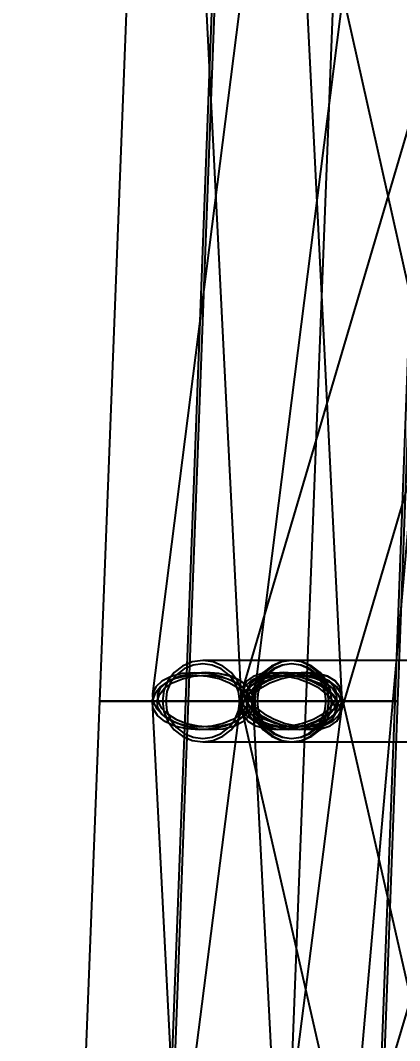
# Model space of a CAD drawing. Header units: millimetres. Extents: x -123812 to 252100, y -3000 to 639000.
# Drawn here: x -13997 to -12096, y 388299 to 393411 of the extents above; entities that cross this region are included whole.
import ezdxf

# ---------------------------------------------------------------- set-up
doc = ezdxf.new("R2010")
doc.units = ezdxf.units.MM
doc.layers.add('D-STR-DIM', color=7, linetype='Continuous', lineweight=13)
doc.layers.add('D-STR-STRC', color=7, linetype='Continuous', lineweight=25)
doc.styles.add('OpenSansCondensed-Light', font='OpenSansCondensed-Light.ttf')
doc.styles.add('TOWER_UNICODE', font='Arial Unicode.ttf')
doc.dimstyles.new('EZDXF', dxfattribs={"dimtxt": 0.25, "dimasz": 0.175, "dimexe": 0.375, "dimexo": 0.125, "dimgap": 0.1, "dimtad": 1, "dimlfac": 100, "dimzin": 12, "dimdsep": 46, "dimtxsty": 'OpenSansCondensed-Light', "dimblk": 'ARCHTICK', "dimcen": 2.5, "dimazin": 3, "dimtfac": 0.5, "dimtmove": 2, "dimatfit": 3})

# ---------------------------------------------------------------- blocks, each defined once
blk = doc.blocks.new('_ARCHTICK')
at = {"color": 0, "linetype": 'BYBLOCK', "const_width": 0.15}
blk.add_lwpolyline([(-0.5, -0.5), (0.5, 0.5)], dxfattribs=at)

msp = doc.modelspace()

# ---------------------------------------------------------------- linework, layer by layer
at = {"layer": 'D-STR-STRC'}
for points in [[(-12948, 374977.9), (-10740.7, 399977.9), (-10749.3, 399986), (-10774.6, 399995.1), (-10814.8, 400004.5), (-10867.2, 400013.5), (-10928.2, 400021.7), (-10993.7, 400028.4), (-11059.2, 400033.1), (-11120.2, 400035.6), (-11172.6, 400035.7), (-11212.8, 400033.3), (-11238.1, 400028.7), (-11246.7, 400022.1), (-13454, 375022.1)], [(-11405.9, 395071.3), (-12881.3, 390071.3), (-12882.1, 390036.9), (-12866.3, 390000), (-12834.9, 389963.1), (-12790, 389928.7), (-12734.7, 389899.1), (-12672.8, 389876.4), (-12608.5, 389862.2), (-12546.2, 389857.3), (-12490.1, 389862.2), (-12444.1, 389876.4), (-12411.2, 389899.1), (-12393.8, 389928.7), (-10918.3, 394928.7)], [(-12692, 394928.7), (-11572.8, 389928.7), (-11549, 389899.1), (-11510.4, 389876.4), (-11459.5, 389862.2), (-11399.8, 389857.3), (-11335.3, 389862.2), (-11270.6, 389876.4), (-11209.9, 389899.1), (-11157.5, 389928.7), (-11116.8, 389963.1), (-11090.7, 390000), (-11080.9, 390036.9), (-11088.2, 390071.3), (-12207.4, 395071.3)], [(-12700.9, 395036.9), (-13334.5, 390036.9), (-13332.9, 390000), (-13314.2, 389963.1), (-13279.8, 389928.7), (-13232.1, 389899.1), (-13174.1, 389876.4), (-13110, 389862.2), (-13044.1, 389857.3), (-12980.9, 389862.2), (-12924.6, 389876.4), (-12879.2, 389899.1), (-12847.6, 389928.7), (-12832.1, 389963.1), (-12198.5, 394963.1)], [(-13142.2, 395000), (-12890.8, 390000), (-12886.2, 389963.1), (-12864.7, 389928.7), (-12827.6, 389899.1), (-12777.7, 389876.4), (-12718.1, 389862.2), (-12653.1, 389857.3), (-12587, 389862.2), (-12524.3, 389876.4), (-12469.4, 389899.1), (-12425.9, 389928.7), (-12396.9, 389963.1), (-12384.2, 390000), (-12635.6, 395000)], [(-11330.5, 390203.2), (-12637.5, 390203.2), (-12686.1, 390196.3), (-12731.4, 390176), (-12770.3, 390143.7), (-12800.1, 390101.6), (-12818.9, 390052.6), (-12825.3, 390000), (-12818.9, 389947.4), (-12800.1, 389898.4), (-12770.3, 389856.3), (-12731.4, 389824), (-12686.1, 389803.7), (-12637.5, 389796.8), (-11330.5, 389796.8)], [(-11330.5, 390203.2), (-12637.5, 390203.2), (-12686.1, 390196.3), (-12731.4, 390176), (-12770.3, 390143.7), (-12800.1, 390101.6), (-12818.9, 390052.6), (-12825.3, 390000), (-12818.9, 389947.4), (-12800.1, 389898.4), (-12770.3, 389856.3), (-12731.4, 389824), (-12686.1, 389803.7), (-12637.5, 389796.8), (-11330.5, 389796.8)], [(-13026.6, 384962.7), (-12386.4, 389962.7), (-12388, 390000), (-12406.5, 390037.3), (-12440.8, 390072.1), (-12488.5, 390101.9), (-12546.4, 390124.8), (-12610.5, 390139.2), (-12676.4, 390144.1), (-12739.7, 390139.2), (-12796, 390124.8), (-12841.5, 390101.9), (-12873.1, 390072.1), (-12888.7, 390037.3), (-13528.9, 385037.3)], [(-12572.1, 385000), (-12830, 390000), (-12834.6, 390037.3), (-12856.2, 390072.1), (-12893.2, 390101.9), (-12943.1, 390124.8), (-13002.7, 390139.2), (-13067.7, 390144.1), (-13133.8, 390139.2), (-13196.4, 390124.8), (-13251.4, 390101.9), (-13294.9, 390072.1), (-13323.9, 390037.3), (-13336.6, 390000), (-13078.6, 385000)], [(-12581.8, 384927.9), (-11086.9, 389927.9), (-11086, 389962.7), (-11101.6, 390000), (-11132.9, 390037.3), (-11177.7, 390072.1), (-11232.8, 390101.9), (-11294.6, 390124.8), (-11358.9, 390139.2), (-11421.2, 390144.1), (-11477.4, 390139.2), (-11523.5, 390124.8), (-11556.5, 390101.9), (-11574.1, 390072.1), (-13068.9, 385072.1)], [(-11256.7, 385072.1), (-12395.4, 390072.1), (-12419.2, 390101.9), (-12457.8, 390124.8), (-12508.7, 390139.2), (-12568.4, 390144.1), (-12632.8, 390139.2), (-12697.6, 390124.8), (-12758.2, 390101.9), (-12810.6, 390072.1), (-12851.2, 390037.3), (-12877.3, 390000), (-12887, 389962.7), (-12879.7, 389927.9), (-11741.1, 384927.9)]]:
    msp.add_lwpolyline(points, dxfattribs=at)
for points in [[(-13601.4, 390000), (-12565.3, 390000), (-12371.3, 395000), (-13406.5, 395000)], [(-13170.2, 390000), (-12104.8, 390000), (-11918.2, 395000), (-12981.2, 395000)], [(-13155.6, 390000), (-12119.5, 390000), (-11932.1, 395000), (-12967.3, 395000)], [(-13284.8, 390000), (-13277.9, 389947.4), (-13257.8, 389898.4), (-13225.8, 389856.3), (-13184.1, 389824), (-13135.5, 389803.7), (-13083.3, 389796.8), (-12637.5, 389796.8), (-12585.4, 389803.7), (-12536.8, 389824), (-12495.1, 389856.3), (-12463.1, 389898.4), (-12442.9, 389947.4), (-12436.1, 390000), (-12442.9, 390052.6), (-12463.1, 390101.6), (-12495.1, 390143.7), (-12536.8, 390176), (-12585.4, 390196.3), (-12637.5, 390203.2), (-13083.3, 390203.2), (-13135.5, 390196.3), (-13184.1, 390176), (-13225.8, 390143.7), (-13257.8, 390101.6), (-13277.9, 390052.6)], [(-13284.8, 390000), (-13277.9, 389947.4), (-13257.8, 389898.4), (-13225.8, 389856.3), (-13184.1, 389824), (-13135.5, 389803.7), (-13083.3, 389796.8), (-13031.2, 389803.7), (-12982.6, 389824), (-12940.9, 389856.3), (-12908.9, 389898.4), (-12888.7, 389947.4), (-12881.9, 390000), (-12888.7, 390052.6), (-12908.9, 390101.6), (-12940.9, 390143.7), (-12982.6, 390176), (-13031.2, 390196.3), (-13083.3, 390203.2), (-13135.5, 390196.3), (-13184.1, 390176), (-13225.8, 390143.7), (-13257.8, 390101.6), (-13277.9, 390052.6)], [(-13284.8, 390000), (-13277.9, 389947.4), (-13257.8, 389898.4), (-13225.8, 389856.3), (-13184.1, 389824), (-13135.5, 389803.7), (-13083.3, 389796.8), (-12637.5, 389796.8), (-12585.4, 389803.7), (-12536.8, 389824), (-12495.1, 389856.3), (-12463.1, 389898.4), (-12442.9, 389947.4), (-12436.1, 390000), (-12442.9, 390052.6), (-12463.1, 390101.6), (-12495.1, 390143.7), (-12536.8, 390176), (-12585.4, 390196.3), (-12637.5, 390203.2), (-13083.3, 390203.2), (-13135.5, 390196.3), (-13184.1, 390176), (-13225.8, 390143.7), (-13257.8, 390101.6), (-13277.9, 390052.6)], [(-13284.8, 390000), (-13277.9, 389947.4), (-13257.8, 389898.4), (-13225.8, 389856.3), (-13184.1, 389824), (-13135.5, 389803.7), (-13083.3, 389796.8), (-13031.2, 389803.7), (-12982.6, 389824), (-12940.9, 389856.3), (-12908.9, 389898.4), (-12888.7, 389947.4), (-12881.9, 390000), (-12888.7, 390052.6), (-12908.9, 390101.6), (-12940.9, 390143.7), (-12982.6, 390176), (-13031.2, 390196.3), (-13083.3, 390203.2), (-13135.5, 390196.3), (-13184.1, 390176), (-13225.8, 390143.7), (-13257.8, 390101.6), (-13277.9, 390052.6)], [(-13268.9, 390000), (-13262.6, 389951.5), (-13244.1, 389906.4), (-13214.6, 389867.6), (-13176.1, 389837.9), (-13131.4, 389819.2), (-13083.3, 389812.8), (-13035.3, 389819.2), (-12990.5, 389837.9), (-12952.1, 389867.6), (-12922.6, 389906.4), (-12904.1, 389951.5), (-12897.7, 390000), (-12904.1, 390048.5), (-12922.6, 390093.6), (-12952.1, 390132.4), (-12990.5, 390162.1), (-13035.3, 390180.8), (-13083.3, 390187.2), (-13131.4, 390180.8), (-13176.1, 390162.1), (-13214.6, 390132.4), (-13244.1, 390093.6), (-13262.6, 390048.5)], [(-13268.9, 390000), (-13262.6, 389951.5), (-13244.1, 389906.4), (-13214.6, 389867.6), (-13176.1, 389837.9), (-13131.4, 389819.2), (-13083.3, 389812.8), (-13035.3, 389819.2), (-12990.5, 389837.9), (-12952.1, 389867.6), (-12922.6, 389906.4), (-12904.1, 389951.5), (-12897.7, 390000), (-12904.1, 390048.5), (-12922.6, 390093.6), (-12952.1, 390132.4), (-12990.5, 390162.1), (-13035.3, 390180.8), (-13083.3, 390187.2), (-13131.4, 390180.8), (-13176.1, 390162.1), (-13214.6, 390132.4), (-13244.1, 390093.6), (-13262.6, 390048.5)], [(-12839, 390000), (-12832.1, 389947.4), (-12812, 389898.4), (-12780, 389856.3), (-12738.3, 389824), (-12689.7, 389803.7), (-12637.5, 389796.8), (-12585.4, 389803.7), (-12536.8, 389824), (-12495.1, 389856.3), (-12463.1, 389898.4), (-12442.9, 389947.4), (-12436.1, 390000), (-12442.9, 390052.6), (-12463.1, 390101.6), (-12495.1, 390143.7), (-12536.8, 390176), (-12585.4, 390196.3), (-12637.5, 390203.2), (-12689.7, 390196.3), (-12738.3, 390176), (-12780, 390143.7), (-12812, 390101.6), (-12832.1, 390052.6)], [(-12839, 390000), (-12832.1, 389947.4), (-12812, 389898.4), (-12780, 389856.3), (-12738.3, 389824), (-12689.7, 389803.7), (-12637.5, 389796.8), (-12585.4, 389803.7), (-12536.8, 389824), (-12495.1, 389856.3), (-12463.1, 389898.4), (-12442.9, 389947.4), (-12436.1, 390000), (-12442.9, 390052.6), (-12463.1, 390101.6), (-12495.1, 390143.7), (-12536.8, 390176), (-12585.4, 390196.3), (-12637.5, 390203.2), (-12689.7, 390196.3), (-12738.3, 390176), (-12780, 390143.7), (-12812, 390101.6), (-12832.1, 390052.6)], [(-12825.3, 390000), (-12818.9, 389947.4), (-12800.1, 389898.4), (-12770.3, 389856.3), (-12731.4, 389824), (-12686.1, 389803.7), (-12637.5, 389796.8), (-12588.9, 389803.7), (-12543.7, 389824), (-12504.8, 389856.3), (-12474.9, 389898.4), (-12456.2, 389947.4), (-12449.8, 390000), (-12456.2, 390052.6), (-12474.9, 390101.6), (-12504.8, 390143.7), (-12543.7, 390176), (-12588.9, 390196.3), (-12637.5, 390203.2), (-12686.1, 390196.3), (-12731.4, 390176), (-12770.3, 390143.7), (-12800.1, 390101.6), (-12818.9, 390052.6)], [(-12825.3, 390000), (-12818.9, 389947.4), (-12800.1, 389898.4), (-12770.3, 389856.3), (-12731.4, 389824), (-12686.1, 389803.7), (-12637.5, 389796.8), (-12588.9, 389803.7), (-12543.7, 389824), (-12504.8, 389856.3), (-12474.9, 389898.4), (-12456.2, 389947.4), (-12449.8, 390000), (-12456.2, 390052.6), (-12474.9, 390101.6), (-12504.8, 390143.7), (-12543.7, 390176), (-12588.9, 390196.3), (-12637.5, 390203.2), (-12686.1, 390196.3), (-12731.4, 390176), (-12770.3, 390143.7), (-12800.1, 390101.6), (-12818.9, 390052.6)], [(-12823.1, 390000), (-12816.8, 389951.5), (-12798.3, 389906.4), (-12768.8, 389867.6), (-12730.3, 389837.9), (-12685.6, 389819.2), (-12637.5, 389812.8), (-12589.5, 389819.2), (-12544.7, 389837.9), (-12506.3, 389867.6), (-12476.8, 389906.4), (-12458.3, 389951.5), (-12451.9, 390000), (-12458.3, 390048.5), (-12476.8, 390093.6), (-12506.3, 390132.4), (-12544.7, 390162.1), (-12589.5, 390180.8), (-12637.5, 390187.2), (-12685.6, 390180.8), (-12730.3, 390162.1), (-12768.8, 390132.4), (-12798.3, 390093.6), (-12816.8, 390048.5)], [(-12823.1, 390000), (-12816.8, 389951.5), (-12798.3, 389906.4), (-12768.8, 389867.6), (-12730.3, 389837.9), (-12685.6, 389819.2), (-12637.5, 389812.8), (-12589.5, 389819.2), (-12544.7, 389837.9), (-12506.3, 389867.6), (-12476.8, 389906.4), (-12458.3, 389951.5), (-12451.9, 390000), (-12458.3, 390048.5), (-12476.8, 390093.6), (-12506.3, 390132.4), (-12544.7, 390162.1), (-12589.5, 390180.8), (-12637.5, 390187.2), (-12685.6, 390180.8), (-12730.3, 390162.1), (-12768.8, 390132.4), (-12798.3, 390093.6), (-12816.8, 390048.5)], [(-12810.5, 390000), (-12804.6, 389951.5), (-12787.3, 389906.4), (-12759.8, 389867.6), (-12724, 389837.9), (-12682.3, 389819.2), (-12637.5, 389812.8), (-12592.8, 389819.2), (-12551.1, 389837.9), (-12515.2, 389867.6), (-12487.8, 389906.4), (-12470.5, 389951.5), (-12464.6, 390000), (-12470.5, 390048.5), (-12487.8, 390093.6), (-12515.2, 390132.4), (-12551.1, 390162.1), (-12592.8, 390180.8), (-12637.5, 390187.2), (-12682.3, 390180.8), (-12724, 390162.1), (-12759.8, 390132.4), (-12787.3, 390093.6), (-12804.6, 390048.5)], [(-12810.5, 390000), (-12804.6, 389951.5), (-12787.3, 389906.4), (-12759.8, 389867.6), (-12724, 389837.9), (-12682.3, 389819.2), (-12637.5, 389812.8), (-12592.8, 389819.2), (-12551.1, 389837.9), (-12515.2, 389867.6), (-12487.8, 389906.4), (-12470.5, 389951.5), (-12464.6, 390000), (-12470.5, 390048.5), (-12487.8, 390093.6), (-12515.2, 390132.4), (-12551.1, 390162.1), (-12592.8, 390180.8), (-12637.5, 390187.2), (-12682.3, 390180.8), (-12724, 390162.1), (-12759.8, 390132.4), (-12787.3, 390093.6), (-12804.6, 390048.5)], [(-12830, 390000), (-12842.7, 389962.7), (-12871.8, 389927.9), (-12915.3, 389898.1), (-12970.2, 389875.2), (-13032.9, 389860.8), (-13099, 389855.9), (-13164, 389860.8), (-13223.5, 389875.2), (-13273.5, 389898.1), (-13310.5, 389927.9), (-13332, 389962.7), (-13336.6, 390000), (-13323.9, 390037.3), (-13294.9, 390072.1), (-13251.4, 390101.9), (-13196.4, 390124.8), (-13133.8, 390139.2), (-13067.7, 390144.1), (-13002.7, 390139.2), (-12943.1, 390124.8), (-12893.2, 390101.9), (-12856.2, 390072.1), (-12834.6, 390037.3)], [(-13332.9, 390000), (-13314.2, 389963.1), (-13279.8, 389928.7), (-13232.1, 389899.1), (-13174.1, 389876.4), (-13110, 389862.2), (-13044.1, 389857.3), (-12980.9, 389862.2), (-12924.6, 389876.4), (-12879.2, 389899.1), (-12847.6, 389928.7), (-12832.1, 389963.1), (-12833.8, 390000), (-12852.4, 390036.9), (-12886.8, 390071.3), (-12934.6, 390100.9), (-12992.5, 390123.6), (-13056.6, 390137.8), (-13122.5, 390142.7), (-13185.8, 390137.8), (-13242.1, 390123.6), (-13287.5, 390100.9), (-13319, 390071.3), (-13334.5, 390036.9)], [(-12855, 390000), (-12866.4, 389966.4), (-12892.6, 389935), (-12931.8, 389908.1), (-12981.4, 389887.5), (-13037.9, 389874.5), (-13097.4, 389870), (-13156.1, 389874.5), (-13209.7, 389887.5), (-13254.8, 389908.1), (-13288.2, 389935), (-13307.6, 389966.4), (-13311.7, 390000), (-13300.3, 390033.6), (-13274, 390065), (-13234.8, 390091.9), (-13185.3, 390112.5), (-13128.8, 390125.5), (-13069.2, 390130), (-13010.6, 390125.5), (-12956.9, 390112.5), (-12911.9, 390091.9), (-12878.5, 390065), (-12859.1, 390033.6)], [(-13308.3, 390000), (-13291.5, 389966.7), (-13260.5, 389935.7), (-13217.4, 389909), (-13165.2, 389888.6), (-13107.4, 389875.7), (-13048, 389871.3), (-12991, 389875.7), (-12940.2, 389888.6), (-12899.3, 389909), (-12870.8, 389935.7), (-12856.9, 389966.7), (-12858.4, 390000), (-12875.2, 390033.3), (-12906.2, 390064.3), (-12949.2, 390091), (-13001.5, 390111.4), (-13059.3, 390124.3), (-13118.7, 390128.7), (-13175.7, 390124.3), (-13226.4, 390111.4), (-13267.4, 390091), (-13295.8, 390064.3), (-13309.8, 390033.3)], [(-12890.8, 390000), (-12886.2, 389963.1), (-12864.7, 389928.7), (-12827.6, 389899.1), (-12777.7, 389876.4), (-12718.1, 389862.2), (-12653.1, 389857.3), (-12587, 389862.2), (-12524.3, 389876.4), (-12469.4, 389899.1), (-12425.9, 389928.7), (-12396.9, 389963.1), (-12384.2, 390000), (-12388.8, 390036.9), (-12410.4, 390071.3), (-12447.4, 390100.9), (-12497.4, 390123.6), (-12556.9, 390137.8), (-12622, 390142.7), (-12688.1, 390137.8), (-12750.7, 390123.6), (-12805.6, 390100.9), (-12849.1, 390071.3), (-12878.2, 390036.9)], [(-12388, 390000), (-12386.4, 389962.7), (-12402, 389927.9), (-12433.6, 389898.1), (-12479.1, 389875.2), (-12535.4, 389860.8), (-12598.7, 389855.9), (-12664.6, 389860.8), (-12728.7, 389875.2), (-12786.5, 389898.1), (-12834.2, 389927.9), (-12868.5, 389962.7), (-12887.1, 390000), (-12888.7, 390037.3), (-12873.1, 390072.1), (-12841.5, 390101.9), (-12796, 390124.8), (-12739.7, 390139.2), (-12676.4, 390144.1), (-12610.5, 390139.2), (-12546.4, 390124.8), (-12488.5, 390101.9), (-12440.8, 390072.1), (-12406.5, 390037.3)], [(-12397.8, 390000), (-12423.8, 389962.7), (-12464.5, 389927.9), (-12516.9, 389898.1), (-12577.5, 389875.2), (-12642.2, 389860.8), (-12706.6, 389855.9), (-12766.3, 389860.8), (-12817.2, 389875.2), (-12855.9, 389898.1), (-12879.7, 389927.9), (-12887, 389962.7), (-12877.3, 390000), (-12851.2, 390037.3), (-12810.6, 390072.1), (-12758.2, 390101.9), (-12697.6, 390124.8), (-12632.8, 390139.2), (-12568.4, 390144.1), (-12508.7, 390139.2), (-12457.8, 390124.8), (-12419.2, 390101.9), (-12395.4, 390072.1), (-12388.1, 390037.3)], [(-12866.3, 390000), (-12834.9, 389963.1), (-12790, 389928.7), (-12734.7, 389899.1), (-12672.8, 389876.4), (-12608.5, 389862.2), (-12546.2, 389857.3), (-12490.1, 389862.2), (-12444.1, 389876.4), (-12411.2, 389899.1), (-12393.8, 389928.7), (-12392.9, 389963.1), (-12408.8, 390000), (-12440.2, 390036.9), (-12485.1, 390071.3), (-12540.3, 390100.9), (-12602.2, 390123.6), (-12666.5, 390137.8), (-12728.8, 390142.7), (-12784.9, 390137.8), (-12831, 390123.6), (-12863.9, 390100.9), (-12881.3, 390071.3), (-12882.1, 390036.9)], [(-12865.9, 390000), (-12861.7, 389966.7), (-12842.3, 389935.7), (-12808.9, 389909), (-12763.9, 389888.6), (-12710.2, 389875.7), (-12651.6, 389871.3), (-12592, 389875.7), (-12535.5, 389888.6), (-12486, 389909), (-12446.8, 389935.7), (-12420.6, 389966.7), (-12409.2, 390000), (-12413.3, 390033.3), (-12432.7, 390064.3), (-12466.1, 390091), (-12511.2, 390111.4), (-12564.9, 390124.3), (-12623.5, 390128.7), (-12683.1, 390124.3), (-12739.6, 390111.4), (-12789.1, 390091), (-12828.3, 390064.3), (-12854.5, 390033.3)], [(-12412.5, 390000), (-12411.1, 389966.4), (-12425.1, 389935), (-12453.7, 389908.1), (-12494.7, 389887.5), (-12545.5, 389874.5), (-12602.5, 389870), (-12661.9, 389874.5), (-12719.7, 389887.5), (-12771.9, 389908.1), (-12814.9, 389935), (-12845.8, 389966.4), (-12862.5, 390000), (-12863.9, 390033.6), (-12849.9, 390065), (-12821.4, 390091.9), (-12780.4, 390112.5), (-12729.6, 390125.5), (-12672.6, 390130), (-12613.1, 390125.5), (-12555.4, 390112.5), (-12503.2, 390091.9), (-12460.2, 390065), (-12429.2, 390033.6)], [(-12421.4, 390000), (-12444.9, 389966.4), (-12481.5, 389935), (-12528.7, 389908.1), (-12583.4, 389887.5), (-12641.8, 389874.5), (-12699.8, 389870), (-12753.6, 389874.5), (-12799.6, 389887.5), (-12834.4, 389908.1), (-12855.9, 389935), (-12862.4, 389966.4), (-12853.7, 390000), (-12830.2, 390033.6), (-12793.6, 390065), (-12746.3, 390091.9), (-12691.6, 390112.5), (-12633.3, 390125.5), (-12575.2, 390130), (-12521.4, 390125.5), (-12475.5, 390112.5), (-12440.6, 390091.9), (-12419.2, 390065), (-12412.6, 390033.6)], [(-12843.8, 390000), (-12815.4, 389966.7), (-12775, 389935.7), (-12725.2, 389909), (-12669.4, 389888.6), (-12611.4, 389875.7), (-12555.2, 389871.3), (-12504.6, 389875.7), (-12463.1, 389888.6), (-12433.5, 389909), (-12417.8, 389935.7), (-12417, 389966.7), (-12431.3, 390000), (-12459.6, 390033.3), (-12500.1, 390064.3), (-12549.9, 390091), (-12605.7, 390111.4), (-12663.7, 390124.3), (-12719.8, 390128.7), (-12770.4, 390124.3), (-12811.9, 390111.4), (-12841.6, 390091), (-12857.3, 390064.3), (-12858.1, 390033.3)], [(-13796.3, 385000), (-12759.3, 385000), (-12565.3, 390000), (-13601.4, 390000)], [(-12565.3, 390000), (-12582.9, 390000), (-12634.7, 390000), (-12717, 390000), (-12824.3, 390000), (-12949.3, 390000), (-13083.3, 390000), (-13217.4, 390000), (-13342.4, 390000), (-13449.7, 390000), (-13532, 390000), (-13583.7, 390000), (-13601.4, 390000), (-13583.7, 390000), (-13532, 390000), (-13449.7, 390000), (-13342.4, 390000), (-13217.4, 390000), (-13083.3, 390000), (-12949.3, 390000), (-12824.3, 390000), (-12717, 390000), (-12634.7, 390000), (-12582.9, 390000)], [(-12565.3, 390000), (-12582.9, 390000), (-12634.7, 390000), (-12717, 390000), (-12824.3, 390000), (-12949.3, 390000), (-13083.3, 390000), (-13217.4, 390000), (-13342.4, 390000), (-13449.7, 390000), (-13532, 390000), (-13583.7, 390000), (-13601.4, 390000), (-13583.7, 390000), (-13532, 390000), (-13449.7, 390000), (-13342.4, 390000), (-13217.4, 390000), (-13083.3, 390000), (-12949.3, 390000), (-12824.3, 390000), (-12717, 390000), (-12634.7, 390000), (-12582.9, 390000)], [(-12616.9, 390000), (-12632.8, 390000), (-12679.4, 390000), (-12753.5, 390000), (-12850.1, 390000), (-12962.6, 390000), (-13083.3, 390000), (-13204.1, 390000), (-13316.5, 390000), (-13413.2, 390000), (-13487.3, 390000), (-13533.9, 390000), (-13549.8, 390000), (-13533.9, 390000), (-13487.3, 390000), (-13413.2, 390000), (-13316.5, 390000), (-13204.1, 390000), (-13083.3, 390000), (-12962.6, 390000), (-12850.1, 390000), (-12753.5, 390000), (-12679.4, 390000), (-12632.8, 390000)], [(-12616.9, 390000), (-12632.8, 390000), (-12679.4, 390000), (-12753.5, 390000), (-12850.1, 390000), (-12962.6, 390000), (-13083.3, 390000), (-13204.1, 390000), (-13316.5, 390000), (-13413.2, 390000), (-13487.3, 390000), (-13533.9, 390000), (-13549.8, 390000), (-13533.9, 390000), (-13487.3, 390000), (-13413.2, 390000), (-13316.5, 390000), (-13204.1, 390000), (-13083.3, 390000), (-12962.6, 390000), (-12850.1, 390000), (-12753.5, 390000), (-12679.4, 390000), (-12632.8, 390000)], [(-13359.2, 385000), (-12291.5, 385000), (-12104.8, 390000), (-13170.2, 390000)], [(-13343.9, 385000), (-12306.8, 385000), (-12119.5, 390000), (-13155.6, 390000)], [(-12104.8, 390000), (-12123, 390000), (-12176.2, 390000), (-12260.9, 390000), (-12371.2, 390000), (-12499.7, 390000), (-12637.5, 390000), (-12775.4, 390000), (-12903.9, 390000), (-13014.2, 390000), (-13098.9, 390000), (-13152.1, 390000), (-13170.2, 390000), (-13152.1, 390000), (-13098.9, 390000), (-13014.2, 390000), (-12903.9, 390000), (-12775.4, 390000), (-12637.5, 390000), (-12499.7, 390000), (-12371.2, 390000), (-12260.9, 390000), (-12176.2, 390000), (-12123, 390000)], [(-12119.5, 390000), (-12137.1, 390000), (-12188.9, 390000), (-12271.2, 390000), (-12378.5, 390000), (-12503.4, 390000), (-12637.5, 390000), (-12771.6, 390000), (-12896.6, 390000), (-13003.8, 390000), (-13086.2, 390000), (-13137.9, 390000), (-13155.6, 390000), (-13137.9, 390000), (-13086.2, 390000), (-13003.8, 390000), (-12896.6, 390000), (-12771.6, 390000), (-12637.5, 390000), (-12503.4, 390000), (-12378.5, 390000), (-12271.2, 390000), (-12188.9, 390000), (-12137.1, 390000)], [(-12119.5, 390000), (-12137.1, 390000), (-12188.9, 390000), (-12271.2, 390000), (-12378.5, 390000), (-12503.4, 390000), (-12637.5, 390000), (-12771.6, 390000), (-12896.6, 390000), (-13003.8, 390000), (-13086.2, 390000), (-13137.9, 390000), (-13155.6, 390000), (-13137.9, 390000), (-13086.2, 390000), (-13003.8, 390000), (-12896.6, 390000), (-12771.6, 390000), (-12637.5, 390000), (-12503.4, 390000), (-12378.5, 390000), (-12271.2, 390000), (-12188.9, 390000), (-12137.1, 390000)], [(-12171.1, 390000), (-12187, 390000), (-12233.6, 390000), (-12307.7, 390000), (-12404.3, 390000), (-12516.8, 390000), (-12637.5, 390000), (-12758.3, 390000), (-12870.7, 390000), (-12967.3, 390000), (-13041.5, 390000), (-13088.1, 390000), (-13104, 390000), (-13088.1, 390000), (-13041.5, 390000), (-12967.3, 390000), (-12870.7, 390000), (-12758.3, 390000), (-12637.5, 390000), (-12516.8, 390000), (-12404.3, 390000), (-12307.7, 390000), (-12233.6, 390000), (-12187, 390000)], [(-12171.1, 390000), (-12187, 390000), (-12233.6, 390000), (-12307.7, 390000), (-12404.3, 390000), (-12516.8, 390000), (-12637.5, 390000), (-12758.3, 390000), (-12870.7, 390000), (-12967.3, 390000), (-13041.5, 390000), (-13088.1, 390000), (-13104, 390000), (-13088.1, 390000), (-13041.5, 390000), (-12967.3, 390000), (-12870.7, 390000), (-12758.3, 390000), (-12637.5, 390000), (-12516.8, 390000), (-12404.3, 390000), (-12307.7, 390000), (-12233.6, 390000), (-12187, 390000)]]:
    msp.add_lwpolyline(points, close=True, dxfattribs=at)

# ---------------------------------------------------------------- dimensions: what is measured, and where the dimension line sits
at = {"layer": 'D-STR-DIM'}
msp.add_linear_dim(base=(-112000, 0), p1=(0, 0), p2=(0, 634000), angle=90, dimstyle='EZDXF', override={"dimtxt": 8400, "dimasz": 3750, "dimexe": 2100, "dimexo": 1800, "dimgap": 2100, "dimtad": 1, "dimdec": 0, "dimlfac": 1, "dimlunit": 2, "dimtxsty": 'TOWER_UNICODE', "dimclrd": 7, "dimclre": 7, "dimclrt": 7}, dxfattribs=at).render()

doc.saveas('drawing.dxf')
